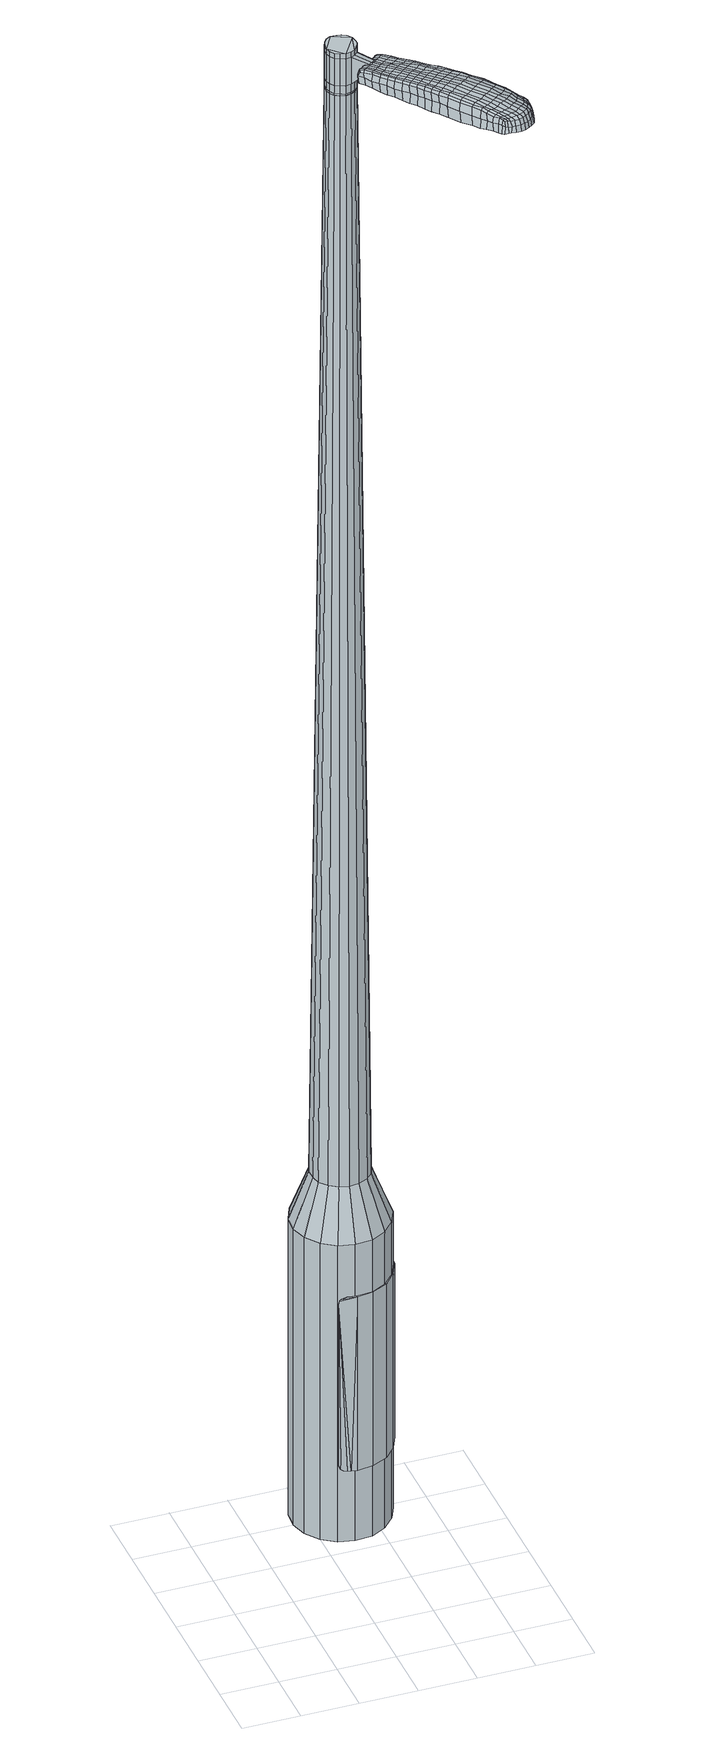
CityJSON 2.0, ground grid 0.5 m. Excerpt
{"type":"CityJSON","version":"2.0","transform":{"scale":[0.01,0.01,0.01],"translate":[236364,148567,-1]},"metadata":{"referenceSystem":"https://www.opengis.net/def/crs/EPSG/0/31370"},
"CityObjects":{
"object1":{"type":"GenericCityObject","attributes":{"cluster":157,"mean_distance_to_centroid":0.236,"new_centroid_x":236365.27,"new_centroid_y":148569.05,"mean_distance_to_camera":11.9,"H1":11.04,"H2":10.77,"Z_final":110.42,"cluster2":-1,"proj_x":236361.84,"proj_y":148571.6,"id_line":52937,"bearing_l":216.61,"distance":4.27,"orientation":"left","G_obj":306.61},"geometry":[{"type":"MultiSurface","lod":"2","boundaries":[[[0,1,2,3]],[[1,4,5,2]],[[4,6,7,5]],[[6,8,9,7]],[[8,10,11,9]],[[10,12,13,11]],[[12,14,15,13]],[[14,16,17,15]],[[16,18,19,17]],[[18,20,21,19]],[[20,22,23,21]],[[22,24,25,23]],[[24,26,27,25]],[[26,28,29,27]],[[28,30,31,29]],[[30,32,33,31]],[[32,34,35,33]],[[34,0,3,35]],[[36,37,38,39]],[[38,40,41,42]],[[41,43,42]],[[42,44,45,46]],[[45,47,46]],[[46,48,49,50]],[[49,51,50]],[[42,46,50,38]],[[50,52,39,38]],[[53,36,39]],[[2,5,7,35]],[[7,9,11,15]],[[11,13,15]],[[15,17,19,23]],[[19,21,23]],[[23,25,27,31]],[[27,29,31]],[[15,23,31,7]],[[31,33,35,7]],[[3,2,35]],[[1,0,54,55]],[[0,34,56,54]],[[34,32,57,56]],[[32,30,58,57]],[[30,28,59,58]],[[28,26,60,59]],[[26,24,61,60]],[[24,22,62,61]],[[22,20,63,62]],[[20,18,64,63]],[[18,16,65,64]],[[16,14,66,65]],[[14,12,67,66]],[[12,10,68,67]],[[10,8,69,68]],[[8,6,70,69]],[[6,4,71,70]],[[4,1,55,71]],[[55,54,72,73]],[[54,56,74,72]],[[56,57,75,74]],[[57,58,76,75]],[[58,59,77,76]],[[59,60,78,77]],[[60,61,79,78]],[[61,62,80,79]],[[62,63,81,80]],[[63,64,82,81]],[[64,65,83,82]],[[65,66,84,83]],[[66,67,85,84]],[[67,68,86,85]],[[68,69,87,86]],[[69,70,88,87]],[[70,71,89,88]],[[71,55,73,89]],[[90,91,92,93]],[[94,95,91,90]],[[96,97,95,94]],[[76,98,97,96]],[[99,100,98,76]],[[101,102,100,99]],[[79,103,102,101]],[[80,104,103,79]],[[105,106,104,80]],[[107,108,106,105]],[[83,109,108,107]],[[84,110,109,83]],[[85,111,110,84]],[[86,112,111,85]],[[113,114,112,86]],[[88,115,114,113]],[[116,117,115,88]],[[93,92,117,116]],[[118,119,120,121]],[[122,118,121,123]],[[124,122,123,125]],[[126,124,125,127]],[[128,126,127,129]],[[130,128,129,131]],[[132,130,131,133]],[[134,132,133,135]],[[136,134,135,137]],[[138,136,137,139]],[[140,138,139,141]],[[142,140,141,143]],[[144,142,143,145]],[[146,144,145,147]],[[148,146,147,149]],[[150,148,149,151]],[[73,72,90,93]],[[72,74,94,90]],[[74,75,96,94]],[[75,76,96]],[[77,99,76]],[[77,78,101,99]],[[78,79,101]],[[81,105,80]],[[81,82,107,105]],[[82,83,107]],[[87,113,86]],[[87,88,113]],[[89,116,88]],[[89,73,93,116]],[[152,153,92,91]],[[153,154,117,92]],[[154,115,117]],[[155,114,115]],[[155,112,114]],[[156,108,109]],[[156,157,106,108]],[[157,104,106]],[[158,102,103]],[[158,159,100,102]],[[159,98,100]],[[160,97,98]],[[160,161,95,97]],[[161,152,91,95]],[[39,52,150,162]],[[153,152,163,151]],[[53,39,162,119]],[[152,161,120,163]],[[36,53,119,118]],[[161,160,121,120]],[[37,36,118,122]],[[160,98,123,121]],[[38,37,122,124]],[[98,159,125,123]],[[40,38,124,126]],[[159,158,127,125]],[[41,40,126,128]],[[158,103,129,127]],[[43,41,128,130]],[[103,104,131,129]],[[42,43,130,132]],[[104,157,133,131]],[[44,42,132,134]],[[157,156,135,133]],[[45,44,134,136]],[[156,109,137,135]],[[47,45,136,138]],[[109,110,139,137]],[[46,47,138,140]],[[110,111,141,139]],[[48,46,140,142]],[[111,112,143,141]],[[49,48,142,144]],[[112,155,145,143]],[[51,49,144,146]],[[155,115,147,145]],[[50,51,146,148]],[[115,154,149,147]],[[52,50,148,150]],[[154,153,151,149]],[[150,151,164,165]],[[151,163,166,164]],[[163,120,167,166]],[[120,119,168,167]],[[119,162,169,168]],[[162,150,165,169]],[[170,171,172,173]],[[174,170,173,175]],[[170,174,176,177]],[[171,170,177,178]],[[179,180,181,182]],[[183,179,182,184]],[[179,183,185,186]],[[180,179,186,187]],[[188,189,190,191]],[[192,188,191,193]],[[188,192,194,195]],[[189,188,195,196]],[[197,198,199,200]],[[201,197,200,202]],[[197,201,203,204]],[[198,197,204,205]],[[206,207,208,209]],[[210,206,209,211]],[[206,210,212,213]],[[207,206,213,214]],[[215,216,217,218]],[[219,215,218,220]],[[215,219,221,222]],[[216,215,222,223]],[[224,225,226,227]],[[216,224,227,217]],[[224,216,223,228]],[[225,224,228,229]],[[230,231,232,233]],[[225,230,233,226]],[[230,225,229,234]],[[231,230,234,235]],[[236,174,175,237]],[[231,236,237,232]],[[236,231,235,238]],[[174,236,238,176]],[[239,240,241,242]],[[243,239,242,244]],[[239,243,245,246]],[[240,239,246,247]],[[248,249,250,251]],[[240,248,251,241]],[[248,240,247,252]],[[249,248,252,253]],[[254,255,256,257]],[[249,254,257,250]],[[254,249,253,258]],[[255,254,258,259]],[[260,261,262,263]],[[255,260,263,256]],[[260,255,259,264]],[[261,260,264,265]],[[266,171,178,267]],[[261,266,267,262]],[[266,261,265,268]],[[171,266,268,172]],[[269,270,271,272]],[[273,269,272,274]],[[269,273,275,276]],[[270,269,276,277]],[[278,279,280,281]],[[270,278,281,271]],[[278,270,277,282]],[[279,278,282,283]],[[284,285,286,287]],[[279,284,287,280]],[[284,279,283,288]],[[285,284,288,289]],[[290,183,184,291]],[[285,290,291,286]],[[290,285,289,292]],[[183,290,292,185]],[[293,294,295,296]],[[297,293,296,298]],[[293,297,299,300]],[[294,293,300,301]],[[302,303,304,305]],[[294,302,305,295]],[[302,294,301,306]],[[303,302,306,307]],[[308,309,310,311]],[[303,308,311,304]],[[308,303,307,312]],[[309,308,312,313]],[[314,315,316,317]],[[309,314,317,310]],[[314,309,313,318]],[[315,314,318,319]],[[320,180,187,321]],[[315,320,321,316]],[[320,315,319,322]],[[180,320,322,181]],[[323,209,208,324]],[[325,323,324,326]],[[323,325,327,328]],[[209,323,328,211]],[[329,325,326,330]],[[331,329,330,332]],[[329,331,333,334]],[[325,329,334,327]],[[335,331,332,336]],[[337,335,336,338]],[[335,337,339,340]],[[331,335,340,333]],[[341,337,338,342]],[[343,341,342,344]],[[341,343,345,346]],[[337,341,346,339]],[[347,343,344,348]],[[198,347,348,199]],[[347,198,205,349]],[[343,347,349,345]],[[350,351,196,195]],[[352,350,195,194]],[[350,352,353,354]],[[351,350,354,355]],[[356,357,355,354]],[[358,356,354,353]],[[356,358,359,360]],[[357,356,360,361]],[[362,363,361,360]],[[364,362,360,359]],[[362,364,365,366]],[[363,362,366,367]],[[368,369,367,366]],[[370,368,366,365]],[[368,370,203,201]],[[369,368,201,202]],[[371,372,373,374]],[[273,371,374,275]],[[371,273,274,375]],[[372,371,375,376]],[[377,192,193,378]],[[372,377,378,373]],[[377,372,376,379]],[[192,377,379,194]],[[380,381,382,383]],[[219,380,383,221]],[[380,219,220,384]],[[381,380,384,385]],[[386,387,388,389]],[[381,386,389,382]],[[386,381,385,390]],[[387,386,390,391]],[[392,189,196,393]],[[387,392,393,388]],[[392,387,391,394]],[[189,392,394,190]],[[395,396,397,398]],[[177,395,398,178]],[[395,177,176,399]],[[396,395,399,400]],[[401,402,403,404]],[[396,401,404,397]],[[401,396,400,405]],[[402,401,405,406]],[[407,200,199,408]],[[402,407,408,403]],[[407,402,406,409]],[[200,407,409,202]],[[410,411,412,413]],[[182,410,413,184]],[[410,182,181,414]],[[411,410,414,415]],[[416,204,203,417]],[[411,416,417,412]],[[416,411,415,418]],[[204,416,418,205]],[[419,420,421,422]],[[297,419,422,299]],[[419,297,298,423]],[[420,419,423,424]],[[425,210,211,426]],[[420,425,426,421]],[[425,420,424,427]],[[210,425,427,212]],[[428,429,430,431]],[[243,428,431,245]],[[428,243,244,432]],[[429,428,432,433]],[[434,435,436,437]],[[429,434,437,430]],[[434,429,433,438]],[[435,434,438,439]],[[440,207,214,441]],[[435,440,441,436]],[[440,435,439,442]],[[207,440,442,208]],[[443,444,433,432]],[[242,443,432,244]],[[443,242,241,445]],[[444,443,445,446]],[[447,448,439,438]],[[444,447,438,433]],[[447,444,446,449]],[[448,447,449,450]],[[451,324,208,442]],[[448,451,442,439]],[[451,448,450,452]],[[324,451,452,326]],[[453,454,455,456]],[[300,453,456,301]],[[453,300,299,422]],[[454,453,422,421]],[[457,328,327,458]],[[454,457,458,455]],[[457,454,421,426]],[[328,457,426,211]],[[459,460,446,445]],[[251,459,445,241]],[[459,251,250,461]],[[460,459,461,462]],[[463,464,450,449]],[[460,463,449,446]],[[463,460,462,465]],[[464,463,465,466]],[[467,330,326,452]],[[464,467,452,450]],[[467,464,466,468]],[[330,467,468,332]],[[469,470,471,472]],[[306,469,472,307]],[[469,306,301,456]],[[470,469,456,455]],[[473,334,333,474]],[[470,473,474,471]],[[473,470,455,458]],[[334,473,458,327]],[[475,476,462,461]],[[257,475,461,250]],[[475,257,256,477]],[[476,475,477,478]],[[479,480,466,465]],[[476,479,465,462]],[[479,476,478,481]],[[480,479,481,482]],[[483,336,332,468]],[[480,483,468,466]],[[483,480,482,484]],[[336,483,484,338]],[[485,486,487,488]],[[312,485,488,313]],[[485,312,307,472]],[[486,485,472,471]],[[489,340,339,490]],[[486,489,490,487]],[[489,486,471,474]],[[340,489,474,333]],[[491,492,478,477]],[[263,491,477,256]],[[491,263,262,493]],[[492,491,493,494]],[[495,496,482,481]],[[492,495,481,478]],[[495,492,494,497]],[[496,495,497,498]],[[499,342,338,484]],[[496,499,484,482]],[[499,496,498,500]],[[342,499,500,344]],[[501,502,503,504]],[[318,501,504,319]],[[501,318,313,488]],[[502,501,488,487]],[[505,346,345,506]],[[502,505,506,503]],[[505,502,487,490]],[[346,505,490,339]],[[507,508,494,493]],[[267,507,493,262]],[[507,267,178,398]],[[508,507,398,397]],[[509,510,498,497]],[[508,509,497,494]],[[509,508,397,404]],[[510,509,404,403]],[[511,348,344,500]],[[510,511,500,498]],[[511,510,403,408]],[[348,511,408,199]],[[512,513,415,414]],[[322,512,414,181]],[[512,322,319,504]],[[513,512,504,503]],[[514,349,205,418]],[[513,514,418,415]],[[514,513,503,506]],[[349,514,506,345]],[[515,516,376,375]],[[272,515,375,274]],[[515,272,271,517]],[[516,515,517,518]],[[519,352,194,379]],[[516,519,379,376]],[[519,516,518,520]],[[352,519,520,353]],[[521,522,523,524]],[[222,521,524,223]],[[521,222,221,383]],[[522,521,383,382]],[[525,526,527,528]],[[522,525,528,523]],[[525,522,382,389]],[[526,525,389,388]],[[529,351,355,530]],[[526,529,530,527]],[[529,526,388,393]],[[351,529,393,196]],[[531,532,518,517]],[[281,531,517,271]],[[531,281,280,533]],[[532,531,533,534]],[[535,358,353,520]],[[532,535,520,518]],[[535,532,534,536]],[[358,535,536,359]],[[537,538,539,540]],[[228,537,540,229]],[[537,228,223,524]],[[538,537,524,523]],[[541,542,543,544]],[[538,541,544,539]],[[541,538,523,528]],[[542,541,528,527]],[[545,357,361,546]],[[542,545,546,543]],[[545,542,527,530]],[[357,545,530,355]],[[547,548,534,533]],[[287,547,533,280]],[[547,287,286,549]],[[548,547,549,550]],[[551,364,359,536]],[[548,551,536,534]],[[551,548,550,552]],[[364,551,552,365]],[[553,554,555,556]],[[234,553,556,235]],[[553,234,229,540]],[[554,553,540,539]],[[557,558,559,560]],[[554,557,560,555]],[[557,554,539,544]],[[558,557,544,543]],[[561,363,367,562]],[[558,561,562,559]],[[561,558,543,546]],[[363,561,546,361]],[[563,564,550,549]],[[291,563,549,286]],[[563,291,184,413]],[[564,563,413,412]],[[565,370,365,552]],[[564,565,552,550]],[[565,564,412,417]],[[370,565,417,203]],[[566,567,400,399]],[[238,566,399,176]],[[566,238,235,556]],[[567,566,556,555]],[[568,569,406,405]],[[567,568,405,400]],[[568,567,555,560]],[[569,568,560,559]],[[570,369,202,409]],[[569,570,409,406]],[[570,569,559,562]],[[369,570,562,367]],[[571,572,573,574]],[[574,573,575,576]],[[577,575,573,578]],[[578,573,572,579]],[[580,581,582,583]],[[583,582,584,585]],[[586,584,582,587]],[[587,582,581,588]],[[589,590,591,592]],[[592,591,593,594]],[[595,593,591,596]],[[596,591,590,597]],[[598,599,600,601]],[[601,600,602,603]],[[604,602,600,605]],[[605,600,599,606]],[[607,608,609,610]],[[610,609,611,612]],[[613,611,609,614]],[[614,609,608,615]],[[616,617,618,619]],[[619,618,620,621]],[[622,620,618,623]],[[623,618,617,624]],[[625,626,627,628]],[[628,627,617,616]],[[624,617,627,629]],[[629,627,626,630]],[[631,632,633,634]],[[634,633,626,625]],[[630,626,633,635]],[[635,633,632,636]],[[576,575,637,638]],[[638,637,632,631]],[[636,632,637,639]],[[639,637,575,577]],[[640,641,642,643]],[[643,642,644,645]],[[646,644,642,647]],[[647,642,641,648]],[[649,650,651,652]],[[652,651,641,640]],[[648,641,651,653]],[[653,651,650,654]],[[655,656,657,658]],[[658,657,650,649]],[[654,650,657,659]],[[659,657,656,660]],[[661,662,663,664]],[[664,663,656,655]],[[660,656,663,665]],[[665,663,662,666]],[[579,572,667,668]],[[668,667,662,661]],[[666,662,667,669]],[[669,667,572,571]],[[670,671,672,673]],[[673,672,674,675]],[[676,674,672,677]],[[677,672,671,678]],[[679,680,681,682]],[[682,681,671,670]],[[678,671,681,683]],[[683,681,680,684]],[[685,686,687,688]],[[688,687,680,679]],[[684,680,687,689]],[[689,687,686,690]],[[585,584,691,692]],[[692,691,686,685]],[[690,686,691,693]],[[693,691,584,586]],[[694,695,696,697]],[[697,696,698,699]],[[700,698,696,701]],[[701,696,695,702]],[[703,704,705,706]],[[706,705,695,694]],[[702,695,705,707]],[[707,705,704,708]],[[709,710,711,712]],[[712,711,704,703]],[[708,704,711,713]],[[713,711,710,714]],[[715,716,717,718]],[[718,717,710,709]],[[714,710,717,719]],[[719,717,716,720]],[[588,581,721,722]],[[722,721,716,715]],[[720,716,721,723]],[[723,721,581,580]],[[607,610,724,725]],[[725,724,726,727]],[[728,726,724,168]],[[168,724,610,612]],[[727,726,729,730]],[[730,729,731,732]],[[733,731,729,734]],[[734,729,726,728]],[[732,731,735,736]],[[736,735,737,738]],[[739,737,735,740]],[[740,735,731,733]],[[738,737,741,742]],[[742,741,743,744]],[[745,743,741,746]],[[746,741,737,739]],[[744,743,747,748]],[[748,747,599,598]],[[606,599,747,749]],[[749,747,743,745]],[[597,750,751,596]],[[596,751,752,595]],[[753,752,751,754]],[[754,751,750,755]],[[755,756,757,754]],[[754,757,758,753]],[[759,758,757,760]],[[760,757,756,761]],[[761,762,763,760]],[[760,763,764,759]],[[765,764,763,766]],[[766,763,762,767]],[[767,768,769,766]],[[766,769,770,765]],[[604,770,769,602]],[[602,769,768,603]],[[771,772,773,774]],[[774,773,674,676]],[[675,674,773,775]],[[775,773,772,776]],[[594,593,777,778]],[[778,777,772,771]],[[776,772,777,779]],[[779,777,593,595]],[[780,781,782,783]],[[783,782,620,622]],[[621,620,782,784]],[[784,782,781,785]],[[786,787,788,789]],[[789,788,781,780]],[[785,781,788,790]],[[790,788,787,791]],[[597,590,792,793]],[[793,792,787,786]],[[791,787,792,794]],[[794,792,590,589]],[[795,796,797,798]],[[798,797,578,579]],[[577,578,797,799]],[[799,797,796,800]],[[801,802,803,804]],[[804,803,796,795]],[[800,796,803,805]],[[805,803,802,806]],[[598,601,807,808]],[[808,807,802,801]],[[806,802,807,809]],[[809,807,601,603]],[[810,811,812,813]],[[813,812,583,585]],[[580,583,812,814]],[[814,812,811,815]],[[604,605,816,817]],[[817,816,811,810]],[[815,811,816,818]],[[818,816,605,606]],[[819,820,821,822]],[[822,821,698,700]],[[699,698,821,823]],[[823,821,820,824]],[[612,611,825,826]],[[826,825,820,819]],[[824,820,825,827]],[[827,825,611,613]],[[828,829,830,831]],[[831,830,644,646]],[[645,644,830,832]],[[832,830,829,833]],[[834,835,836,837]],[[837,836,829,828]],[[833,829,836,838]],[[838,836,835,839]],[[615,608,840,841]],[[841,840,835,834]],[[839,835,840,842]],[[842,840,608,607]],[[833,843,832]],[[832,843,643,645]],[[640,643,843,844]],[[839,845,846,838]],[[838,846,843,833]],[[844,843,846,847]],[[847,846,845,848]],[[607,725,849,842]],[[842,849,845,839]],[[848,845,849,850]],[[850,849,725,727]],[[851,852,853,854]],[[854,853,701,702]],[[700,701,853,822]],[[822,853,852,819]],[[728,168,855,856]],[[856,855,852,851]],[[819,852,855,826]],[[826,855,168,612]],[[857,858,844]],[[844,858,652,640]],[[649,652,858,859]],[[859,858,857,860]],[[848,861,862,847]],[[847,862,857,844]],[[860,857,862,863]],[[863,862,861,864]],[[727,730,865,850]],[[850,865,861,848]],[[864,861,865,866]],[[866,865,730,732]],[[867,868,869]],[[869,868,707,708]],[[702,707,868,854]],[[854,868,867,851]],[[733,734,870,871]],[[871,870,867,869]],[[851,867,870,856]],[[856,870,734,728]],[[860,872,873,859]],[[859,873,658,649]],[[655,658,873,874]],[[874,873,872,875]],[[864,876,877,863]],[[863,877,872,860]],[[875,872,877,878]],[[878,877,876,879]],[[732,736,880,866]],[[866,880,876,864]],[[879,876,880,881]],[[881,880,736,738]],[[882,883,884,885]],[[885,884,713,714]],[[708,713,884,869]],[[884,883,869]],[[739,740,886,887]],[[887,886,883,882]],[[869,883,886,871]],[[871,886,740,733]],[[875,888,889,874]],[[874,889,664,655]],[[661,664,889,890]],[[890,889,888,891]],[[879,892,893,878]],[[878,893,888,875]],[[891,888,893,894]],[[894,893,892,895]],[[738,742,896,881]],[[881,896,892,879]],[[895,892,896,897]],[[897,896,742,744]],[[898,899,900,901]],[[901,900,719,720]],[[714,719,900,885]],[[885,900,899,882]],[[745,746,902,903]],[[903,902,899,898]],[[882,899,902,887]],[[887,902,746,739]],[[891,904,905,890]],[[890,905,668,661]],[[579,668,905,798]],[[798,905,904,795]],[[895,906,907,894]],[[894,907,904,891]],[[795,904,907,804]],[[804,907,906,801]],[[744,748,908,897]],[[897,908,906,895]],[[801,906,908,808]],[[808,908,748,598]],[[815,909,910,814]],[[814,910,723,580]],[[720,723,910,901]],[[901,910,909,898]],[[606,749,911,818]],[[818,911,909,815]],[[898,909,911,903]],[[903,911,749,745]],[[776,912,913,775]],[[775,913,673,675]],[[670,673,913,914]],[[914,913,912,915]],[[595,752,916,779]],[[779,916,912,776]],[[915,912,916,917]],[[917,916,752,753]],[[918,919,920,921]],[[921,920,623,624]],[[622,623,920,783]],[[783,920,919,780]],[[922,923,924,925]],[[925,924,919,918]],[[780,919,924,789]],[[789,924,923,786]],[[755,750,926,927]],[[927,926,923,922]],[[786,923,926,793]],[[793,926,750,597]],[[915,928,929,914]],[[914,929,682,670]],[[679,682,929,930]],[[930,929,928,931]],[[753,758,932,917]],[[917,932,928,915]],[[931,928,932,933]],[[933,932,758,759]],[[934,935,936,937]],[[937,936,629,630]],[[624,629,936,921]],[[921,936,935,918]],[[938,939,940,941]],[[941,940,935,934]],[[918,935,940,925]],[[925,940,939,922]],[[761,756,942,943]],[[943,942,939,938]],[[922,939,942,927]],[[927,942,756,755]],[[931,944,945,930]],[[930,945,688,679]],[[685,688,945,946]],[[946,945,944,947]],[[759,764,948,933]],[[933,948,944,931]],[[947,944,948,949]],[[949,948,764,765]],[[950,951,952,953]],[[953,952,635,636]],[[630,635,952,937]],[[937,952,951,934]],[[954,955,956,957]],[[957,956,951,950]],[[934,951,956,941]],[[941,956,955,938]],[[767,762,958,959]],[[959,958,955,954]],[[938,955,958,943]],[[943,958,762,761]],[[947,960,961,946]],[[946,961,692,685]],[[585,692,961,813]],[[813,961,960,810]],[[765,770,962,949]],[[949,962,960,947]],[[810,960,962,817]],[[817,962,770,604]],[[800,963,964,799]],[[799,964,639,577]],[[636,639,964,953]],[[953,964,963,950]],[[806,965,966,805]],[[805,966,963,800]],[[950,963,966,957]],[[957,966,965,954]],[[603,768,967,809]],[[809,967,965,806]],[[954,965,967,959]],[[959,967,768,767]],[[571,574,173,172]],[[574,576,175,173]],[[586,587,186,185]],[[587,588,187,186]],[[589,592,191,190]],[[592,594,193,191]],[[613,614,213,212]],[[614,615,214,213]],[[616,619,218,217]],[[619,621,220,218]],[[625,628,227,226]],[[628,616,217,227]],[[631,634,233,232]],[[634,625,226,233]],[[576,638,237,175]],[[638,631,232,237]],[[646,647,246,245]],[[647,648,247,246]],[[648,653,252,247]],[[653,654,253,252]],[[654,659,258,253]],[[659,660,259,258]],[[660,665,264,259]],[[665,666,265,264]],[[666,669,268,265]],[[669,571,172,268]],[[676,677,276,275]],[[677,678,277,276]],[[678,683,282,277]],[[683,684,283,282]],[[684,689,288,283]],[[689,690,289,288]],[[690,693,292,289]],[[693,586,185,292]],[[694,697,296,295]],[[697,699,298,296]],[[703,706,305,304]],[[706,694,295,305]],[[709,712,311,310]],[[712,703,304,311]],[[715,718,317,316]],[[718,709,310,317]],[[588,722,321,187]],[[722,715,316,321]],[[771,774,374,373]],[[774,676,275,374]],[[594,778,378,193]],[[778,771,373,378]],[[621,784,384,220]],[[784,785,385,384]],[[785,790,390,385]],[[790,791,391,390]],[[791,794,394,391]],[[794,589,190,394]],[[699,823,423,298]],[[823,824,424,423]],[[824,827,427,424]],[[827,613,212,427]],[[828,831,431,430]],[[831,646,245,431]],[[834,837,437,436]],[[837,828,430,437]],[[615,841,441,214]],[[841,834,436,441]],[[968,969,970,971]],[[972,973,971,970]],[[974,975,976,977]],[[978,979,980,981]],[[969,982,983,970]],[[984,972,970,983]],[[985,974,977,986]],[[987,988,979,978]],[[982,989,990,983]],[[990,991,984,983]],[[992,985,986,993]],[[994,988,987,995]],[[989,996,997,990]],[[997,998,991,990]],[[999,992,993,1000]],[[1001,994,995,1002]],[[1003,1004,1005,1006]],[[1007,1008,1004,1003]],[[1007,1009,1010,1008]],[[1009,1011,1012,1010]],[[1013,1014,1015,1016]],[[1017,1018,1014,1013]],[[1019,1018,1017]],[[1020,1021,1018,1019]],[[1016,1005,1004,1013]],[[1013,1004,1008,1017]],[[1008,1010,1019,1017]],[[1010,1012,1020,1019]],[[977,976,973,972]],[[986,977,972,984]],[[991,993,986,984]],[[998,1000,993,991]],[[978,981,975,974]],[[987,978,974,985]],[[995,987,985,992]],[[1002,995,992,999]],[[979,1003,1006,980]],[[988,1007,1003,979]],[[1009,1007,988,994]],[[1011,1009,994,1001]],[[1022,1023,1024,1025]],[[1024,1026,1027,1028]],[[1024,1028,1029,1030]],[[1024,1030,1025]],[[1031,1022,1025,1032]],[[1033,1032,1025,1034]],[[1035,1034,1025]],[[1036,1024,1023,1037]],[[1038,1036,1037,1039]],[[1040,1038,1039,1041]],[[1042,1040,1041,1043]],[[1044,1042,1043,1045]],[[1045,1046,1047,1048]],[[1045,1048,1049,1050]],[[1045,1050,1051,1052]],[[1051,1053,1054,1055]],[[1051,1055,1056,1057]],[[1051,1057,1052]],[[1045,1052,1044]],[[1058,1059,1023,1022]],[[1060,1061,1026,1024]],[[1062,1063,1035,1025]],[[1059,1064,1037,1023]],[[1065,1060,1024,1036]],[[1064,1066,1039,1037]],[[1067,1065,1036,1038]],[[1066,1068,1041,1039]],[[1069,1067,1038,1040]],[[1068,1070,1043,1041]],[[1071,1069,1040,1042]],[[1070,1072,1045,1043]],[[1073,1071,1042,1044]],[[1072,1074,1046,1045]],[[1075,1076,1053,1051]],[[1077,1073,1044,1052]],[[1047,1046,1074,1078]],[[1048,1047,1078,1079]],[[1049,1048,1079,1080]],[[1050,1049,1080,1081]],[[1051,1050,1081,1075]],[[1082,1058,1022,1031]],[[1083,1082,1031,1032]],[[1084,1083,1032,1033]],[[1085,1084,1033,1034]],[[1063,1085,1034,1035]],[[1027,1026,1061,1086]],[[1054,1053,1076,1087]],[[1028,1027,1086,1088]],[[1029,1028,1088,1089]],[[1030,1029,1089,1090]],[[1025,1030,1090,1062]],[[1055,1054,1087,1091]],[[1056,1055,1091,1092]],[[1057,1056,1092,1093]],[[1052,1057,1093,1077]]]}]}
},
"vertices":[
[154,171,384],[141,164,384],[141,164,96],[154,171,96],[126,163,384],[126,163,96],[112,166,384],[112,166,96],[100,174,384],[100,174,96],[91,186,384],[91,186,96],[87,200,384],[87,200,96],[88,215,384],[88,215,96],[94,228,384],[94,228,96],[104,239,384],[104,239,96],[117,245,384],[117,245,96],[131,247,384],[131,247,96],[146,244,384],[146,244,96],[158,236,384],[158,236,96],[167,224,384],[167,224,96],[171,210,384],[171,210,96],[170,195,384],[170,195,96],[164,182,384],[164,182,96],[142,202,1524],[142,206,1524],[141,211,1524],[137,194,1524],[138,215,1524],[134,217,1524],[125,218,1524],[130,218,1524],[121,216,1524],[118,212,1524],[116,203,1524],[116,208,1524],[117,199,1524],[120,195,1524],[128,191,1524],[124,193,1524],[133,192,1524],[140,197,1524],[144,185,429],[136,181,429],[150,191,429],[153,199,429],[154,208,429],[151,216,429],[146,223,429],[139,228,429],[130,230,429],[122,229,429],[114,225,429],[108,219,429],[104,211,429],[104,202,429],[106,194,429],[112,187,429],[119,182,429],[127,180,429],[137,194,1483],[133,192,1483],[140,197,1483],[142,202,1483],[142,206,1483],[141,211,1483],[138,215,1483],[134,217,1483],[130,218,1483],[125,218,1483],[121,216,1483],[118,212,1483],[116,208,1483],[116,203,1483],[117,199,1483],[120,195,1483],[124,193,1483],[128,191,1483],[137,195,1483],[137,195,1485],[133,193,1485],[133,193,1483],[140,198,1483],[140,198,1485],[141,202,1483],[141,202,1485],[142,206,1485],[140,211,1483],[140,211,1485],[138,214,1483],[138,214,1485],[134,217,1485],[130,218,1485],[125,217,1483],[125,217,1485],[121,215,1483],[121,215,1485],[118,212,1485],[116,208,1485],[116,203,1485],[117,199,1485],[120,196,1483],[120,196,1485],[124,193,1485],[128,192,1483],[128,192,1485],[142,202,1519],[140,197,1519],[140,197,1493],[142,202,1493],[142,206,1519],[142,206,1493],[141,211,1519],[141,211,1493],[138,215,1519],[138,215,1493],[134,217,1519],[134,217,1493],[130,218,1519],[130,218,1493],[125,218,1519],[125,218,1493],[121,216,1519],[121,216,1493],[118,212,1519],[118,212,1493],[116,208,1519],[116,208,1493],[116,203,1519],[116,203,1493],[117,199,1519],[117,199,1493],[120,195,1519],[120,195,1493],[124,193,1519],[124,193,1493],[128,191,1519],[128,191,1493],[133,192,1519],[133,192,1493],[137,194,1485],[133,192,1485],[128,191,1485],[120,195,1485],[121,216,1485],[125,218,1485],[138,215,1485],[141,211,1485],[142,202,1485],[140,197,1485],[137,194,1519],[137,194,1493],[145,177,1513],[145,177,1518],[148,179,1513],[151,181,1513],[151,181,1518],[148,179,1518],[177,108,1519],[173,114,1518],[172,112,1509],[176,106,1510],[181,101,1519],[181,99,1510],[182,103,1526],[177,110,1525],[173,116,1525],[208,131,1519],[203,136,1518],[201,136,1525],[206,131,1525],[213,124,1519],[211,124,1526],[215,124,1510],[210,131,1510],[205,136,1509],[237,61,1519],[234,59,1519],[235,59,1513],[238,61,1513],[240,65,1519],[241,64,1513],[239,66,1524],[236,63,1524],[233,61,1524],[193,121,1530],[189,127,1529],[186,125,1529],[190,119,1530],[199,114,1531],[196,111,1531],[202,116,1530],[196,123,1530],[192,129,1529],[145,186,1512],[143,184,1512],[143,183,1517],[145,184,1517],[147,187,1512],[148,186,1517],[148,187,1506],[145,185,1506],[143,183,1506],[213,61,1519],[211,64,1519],[210,62,1512],[212,60,1512],[215,60,1518],[214,58,1512],[215,61,1522],[214,62,1523],[212,65,1524],[207,67,1519],[204,71,1519],[203,70,1512],[207,66,1512],[208,68,1524],[204,73,1525],[200,76,1519],[195,82,1519],[195,80,1511],[199,74,1511],[201,77,1526],[196,84,1526],[188,91,1519],[188,89,1510],[189,93,1526],[136,170,1513],[140,163,1513],[141,165,1518],[136,171,1517],[133,175,1512],[134,174,1516],[133,173,1506],[136,168,1507],[140,162,1507],[144,157,1514],[148,151,1515],[149,152,1520],[145,158,1519],[144,155,1507],[148,149,1507],[152,144,1515],[156,138,1516],[157,140,1522],[153,146,1521],[152,143,1508],[156,136,1508],[161,132,1517],[165,126,1517],[165,128,1524],[161,134,1523],[160,130,1508],[164,124,1509],[169,120,1518],[169,122,1524],[168,118,1509],[242,82,1519],[240,85,1519],[239,84,1524],[241,81,1523],[243,80,1518],[242,80,1522],[245,80,1512],[244,82,1512],[242,85,1512],[238,89,1519],[235,94,1519],[234,94,1525],[237,89,1524],[240,89,1512],[237,94,1512],[232,99,1519],[227,105,1519],[225,105,1526],[230,99,1526],[233,99,1511],[229,105,1511],[220,115,1519],[218,114,1526],[222,114,1510],[160,188,1513],[165,182,1513],[167,182,1507],[162,188,1507],[156,192,1512],[158,192,1506],[156,191,1516],[159,187,1517],[164,182,1518],[170,176,1514],[175,170,1515],[177,170,1507],[172,176,1507],[169,176,1519],[173,170,1520],[180,165,1515],[185,159,1516],[186,159,1508],[181,164,1508],[178,164,1521],[183,159,1522],[189,153,1517],[194,148,1517],[196,147,1509],[191,153,1508],[188,153,1523],[192,147,1524],[199,142,1518],[201,142,1509],[197,142,1524],[149,180,1519],[147,179,1519],[153,174,1520],[151,173,1520],[155,176,1520],[151,182,1519],[158,168,1522],[155,167,1522],[162,162,1523],[160,161,1523],[165,164,1523],[160,170,1521],[166,156,1524],[164,155,1524],[171,150,1525],[169,149,1525],[174,152,1525],[169,158,1524],[175,144,1526],[173,143,1526],[180,139,1527],[177,137,1527],[183,141,1527],[178,146,1526],[184,133,1528],[182,131,1528],[187,135,1528],[235,65,1527],[232,63,1527],[237,68,1526],[235,72,1527],[232,69,1528],[229,67,1528],[228,74,1529],[225,72,1529],[231,77,1528],[227,83,1530],[224,80,1530],[221,78,1530],[219,86,1531],[216,83,1531],[222,88,1530],[217,96,1531],[214,93,1531],[211,91,1531],[206,103,1531],[203,101,1531],[209,106,1531],[244,77,1518],[243,74,1519],[244,74,1513],[245,77,1513],[242,78,1523],[242,75,1523],[242,69,1519],[243,69,1513],[241,71,1524],[217,59,1518],[220,58,1518],[219,59,1523],[217,60,1523],[217,57,1513],[219,57,1513],[223,57,1519],[227,57,1519],[226,58,1524],[223,59,1523],[223,56,1513],[227,56,1513],[231,58,1519],[230,59,1524],[231,57,1513],[178,111,1528],[180,112,1528],[176,118,1528],[174,117,1527],[183,104,1528],[185,105,1529],[182,113,1529],[185,115,1530],[181,121,1529],[178,119,1528],[187,106,1529],[190,108,1530],[188,117,1530],[183,123,1529],[193,110,1531],[204,130,1528],[203,128,1529],[208,121,1529],[210,123,1528],[200,135,1527],[198,134,1528],[200,126,1529],[205,119,1530],[195,132,1528],[154,193,1512],[153,191,1512],[153,190,1517],[155,191,1517],[156,192,1506],[154,191,1506],[150,189,1512],[151,188,1517],[151,189,1506],[133,177,1512],[134,178,1512],[134,177,1506],[133,176,1506],[134,176,1517],[135,177,1517],[136,179,1512],[138,181,1512],[138,180,1506],[136,178,1506],[137,178,1517],[139,180,1517],[140,182,1512],[141,181,1506],[141,181,1517],[137,172,1519],[139,173,1519],[141,166,1520],[143,167,1520],[140,174,1519],[142,176,1519],[145,168,1520],[147,170,1520],[145,177,1519],[149,171,1520],[158,187,1519],[156,186,1519],[161,180,1520],[163,181,1520],[154,184,1519],[158,178,1520],[146,159,1521],[147,160,1521],[150,153,1522],[151,154,1522],[149,162,1521],[151,163,1521],[153,156,1522],[155,157,1523],[153,165,1522],[158,159,1523],[167,175,1521],[166,174,1521],[170,168,1522],[172,170,1522],[163,172,1521],[168,166,1522],[154,147,1523],[155,148,1523],[158,141,1524],[160,142,1524],[157,150,1523],[160,151,1524],[162,143,1525],[164,145,1525],[162,153,1524],[166,147,1525],[177,164,1523],[175,163,1523],[180,157,1524],[181,158,1524],[172,160,1524],[177,155,1525],[162,135,1525],[164,136,1525],[166,129,1526],[168,130,1526],[166,137,1526],[168,139,1526],[170,131,1527],[172,133,1527],[171,141,1526],[175,135,1527],[186,152,1525],[184,151,1525],[189,145,1526],[191,147,1526],[181,149,1526],[186,143,1527],[170,123,1527],[172,124,1527],[174,125,1527],[177,127,1528],[179,129,1528],[195,141,1527],[194,140,1527],[190,137,1528],[241,80,1525],[240,77,1525],[239,83,1526],[238,80,1526],[239,73,1526],[237,76,1527],[215,62,1525],[218,61,1525],[215,64,1526],[213,65,1525],[221,61,1525],[225,61,1526],[222,64,1527],[219,64,1526],[228,61,1526],[226,65,1527],[236,87,1526],[235,85,1527],[233,92,1527],[232,90,1528],[233,81,1528],[230,86,1529],[210,68,1526],[212,68,1527],[208,73,1528],[206,73,1527],[215,68,1527],[218,69,1528],[214,74,1529],[211,73,1528],[222,70,1528],[217,76,1530],[229,98,1528],[228,95,1529],[224,104,1528],[223,102,1529],[226,92,1529],[220,99,1530],[202,78,1528],[204,78,1528],[199,85,1529],[197,84,1528],[207,79,1529],[210,80,1530],[205,87,1530],[202,86,1530],[213,82,1530],[208,89,1531],[217,114,1529],[216,112,1529],[213,109,1530],[190,94,1528],[192,95,1529],[195,96,1530],[197,97,1530],[200,99,1531],[174,113,1509],[174,115,1518],[178,109,1518],[178,107,1509],[183,102,1519],[183,100,1510],[184,104,1525],[179,111,1525],[175,117,1525],[200,135,1525],[202,135,1518],[206,129,1518],[204,129,1525],[211,123,1519],[210,123,1525],[213,123,1510],[208,129,1509],[204,135,1509],[234,60,1513],[233,61,1519],[236,63,1519],[236,62,1513],[238,66,1519],[239,65,1513],[237,67,1524],[235,64,1524],[232,62,1524],[186,124,1528],[189,126,1528],[193,121,1529],[191,119,1529],[199,113,1529],[196,111,1529],[201,116,1529],[196,123,1529],[192,128,1528],[145,181,1516],[144,182,1512],[146,184,1512],[147,183,1516],[149,185,1512],[149,185,1516],[149,185,1506],[147,183,1506],[144,181,1506],[212,63,1512],[212,65,1519],[214,63,1518],[214,61,1512],[216,61,1518],[215,60,1512],[216,62,1522],[215,64,1523],[213,66,1523],[205,71,1512],[205,73,1519],[209,69,1519],[208,67,1512],[210,70,1524],[206,74,1525],[196,82,1511],[197,83,1519],[201,77,1519],[201,75,1511],[202,79,1525],[197,85,1526],[190,93,1519],[189,91,1510],[191,94,1526],[142,166,1518],[142,164,1513],[138,171,1513],[138,172,1517],[135,175,1512],[136,175,1515],[135,174,1506],[137,169,1506],[141,163,1507],[151,153,1520],[150,152,1514],[146,158,1514],[146,159,1519],[146,156,1507],[150,150,1507],[159,141,1522],[158,139,1516],[154,145,1515],[155,147,1521],[154,144,1508],[158,137,1508],[167,129,1523],[166,127,1517],[162,133,1516],[163,135,1522],[162,131,1508],[166,125,1508],[170,121,1517],[171,123,1524],[170,119,1509],[238,84,1523],[239,84,1519],[240,81,1518],[239,81,1523],[241,79,1518],[240,79,1522],[243,79,1512],[242,81,1512],[240,84,1512],[232,93,1525],[233,93,1519],[236,88,1519],[235,88,1524],[238,88,1512],[235,93,1512],[224,104,1526],[225,104,1519],[230,98,1519],[228,98,1525],[232,98,1511],[227,104,1511],[219,113,1519],[217,113,1526],[221,113,1510],[165,180,1507],[164,180,1513],[159,186,1513],[160,186,1506],[156,190,1512],[157,190,1506],[155,189,1515],[158,186,1517],[163,180,1518],[175,169,1507],[173,169,1514],[169,175,1514],[170,175,1507],[167,175,1519],[172,169,1520],[185,157,1508],[183,158,1516],[178,163,1515],[180,163,1508],[177,163,1521],[181,157,1522],[194,146,1508],[192,146,1517],[188,152,1516],[190,152,1508],[186,152,1522],[191,146,1523],[197,141,1517],[199,140,1509],[195,140,1524],[149,179,1518],[147,178,1518],[153,174,1519],[151,172,1519],[156,175,1519],[158,168,1520],[156,166,1520],[162,162,1521],[160,160,1521],[165,164,1521],[160,169,1520],[167,156,1523],[165,154,1523],[171,150,1524],[169,148,1524],[174,152,1524],[169,158,1523],[176,144,1525],[173,142,1525],[180,138,1526],[178,136,1526],[183,140,1526],[178,146,1525],[184,132,1527],[182,130,1527],[187,134,1527],[231,64,1526],[234,66,1526],[236,69,1525],[234,72,1526],[231,69,1526],[229,67,1526],[225,72,1528],[228,74,1528],[230,77,1527],[226,83,1528],[223,80,1529],[221,78,1529],[216,84,1530],[219,86,1530],[222,88,1529],[217,95,1530],[214,93,1530],[211,91,1530],[204,101,1530],[206,103,1530],[209,105,1530],[242,75,1513],[241,75,1518],[241,77,1518],[243,78,1512],[240,78,1523],[240,76,1523],[240,70,1519],[241,70,1513],[239,71,1523],[220,61,1523],[220,60,1518],[218,61,1518],[217,62,1523],[217,59,1512],[220,59,1512],[226,60,1523],[227,59,1519],[223,59,1519],[223,61,1523],[223,58,1513],[227,58,1513],[230,60,1519],[229,61,1524],[231,59,1513],[177,118,1527],[181,112,1527],[180,111,1527],[176,117,1526],[184,104,1527],[186,105,1528],[181,121,1528],[186,115,1528],[183,113,1528],[179,119,1527],[188,106,1528],[191,108,1529],[188,117,1529],[184,123,1528],[193,110,1529],[208,121,1528],[202,128,1527],[203,129,1527],[209,122,1527],[199,134,1526],[198,133,1527],[199,125,1528],[205,118,1528],[195,131,1527],[154,189,1516],[154,190,1512],[155,190,1512],[155,189,1516],[156,190,1506],[155,189,1506],[151,188,1512],[152,187,1516],[152,187,1506],[136,175,1506],[136,176,1512],[135,176,1512],[135,175,1506],[136,175,1516],[137,176,1516],[140,178,1506],[140,179,1512],[138,177,1512],[138,176,1506],[138,177,1516],[140,178,1516],[142,181,1512],[142,180,1506],[142,180,1516],[139,172,1518],[143,166,1519],[143,175,1518],[141,173,1518],[145,168,1519],[147,169,1519],[145,176,1518],[149,171,1519],[161,179,1519],[157,185,1518],[158,186,1518],[162,180,1519],[154,183,1518],[159,178,1519],[148,160,1520],[147,160,1520],[151,154,1521],[152,154,1521],[152,163,1520],[149,161,1520],[154,155,1521],[156,157,1521],[154,165,1520],[158,159,1521],[166,174,1520],[167,174,1520],[171,168,1521],[163,172,1520],[168,166,1521],[156,148,1522],[155,147,1522],[159,141,1523],[160,142,1523],[160,151,1522],[158,149,1522],[162,143,1523],[164,145,1524],[162,153,1523],[167,147,1524],[180,156,1523],[175,162,1522],[176,163,1522],[181,157,1523],[172,160,1522],[177,154,1523],[164,136,1524],[163,135,1524],[168,129,1525],[168,130,1525],[169,139,1525],[166,137,1524],[171,131,1525],[173,133,1526],[171,141,1525],[175,135,1526],[189,145,1525],[184,150,1524],[185,151,1524],[190,146,1525],[181,148,1524],[186,142,1525],[173,124,1526],[172,123,1526],[177,127,1527],[175,125,1526],[180,129,1527],[193,139,1526],[195,140,1526],[190,137,1526],[239,77,1524],[239,80,1524],[237,83,1525],[237,80,1525],[238,73,1525],[236,76,1525],[216,65,1525],[218,63,1524],[216,64,1524],[214,66,1525],[222,65,1526],[225,62,1525],[221,62,1524],[219,65,1525],[228,63,1525],[225,66,1526],[234,85,1526],[235,87,1526],[231,92,1526],[231,90,1527],[233,81,1526],[229,86,1527],[208,74,1527],[212,69,1526],[211,70,1526],[207,74,1526],[214,75,1528],[219,70,1527],[215,69,1526],[211,74,1527],[222,71,1527],[218,76,1528],[227,95,1527],[228,97,1527],[223,103,1527],[222,102,1528],[225,92,1528],[220,99,1529],[200,85,1528],[204,79,1527],[203,79,1527],[198,85,1527],[205,88,1529],[210,81,1529],[207,80,1528],[202,86,1528],[213,82,1529],[208,89,1530],[215,111,1528],[216,113,1528],[212,109,1529],[193,95,1528],[191,95,1528],[198,98,1529],[195,96,1529],[201,99,1530],[135,174,1508],[140,178,1508],[158,151,1509],[152,147,1509],[171,134,1510],[164,128,1510],[194,101,1512],[186,96,1512],[176,110,1511],[183,116,1511],[205,87,1513],[213,76,1514],[206,71,1514],[197,81,1513],[145,182,1508],[165,156,1509],[178,139,1510],[201,107,1512],[191,121,1511],[212,92,1513],[220,82,1514],[151,186,1508],[171,161,1509],[185,144,1510],[209,113,1512],[198,127,1511],[227,87,1514],[220,98,1513],[156,190,1508],[177,165,1509],[191,149,1510],[216,118,1512],[205,133,1511],[234,92,1514],[227,104,1513],[221,66,1514],[225,63,1514],[220,59,1514],[215,61,1514],[228,71,1514],[231,67,1514],[235,76,1514],[237,71,1514],[242,81,1514],[242,76,1514],[230,61,1515],[235,60,1515],[234,60,1515],[227,58,1515],[234,63,1515],[236,61,1515],[237,66,1515],[241,69,1515],[237,62,1515],[171,213,334],[172,209,334],[172,209,165],[169,223,171],[171,213,165],[170,216,165],[170,219,166],[169,221,167],[169,222,169],[170,216,334],[170,219,333],[169,221,332],[169,222,331],[169,223,328],[171,194,165],[171,194,334],[165,181,165],[165,181,334],[155,170,165],[155,170,334],[141,163,165],[141,163,334],[127,161,165],[127,161,334],[122,162,334],[119,163,334],[116,163,333],[114,164,332],[113,164,331],[112,164,328],[122,162,165],[112,164,171],[113,164,169],[114,164,167],[116,163,166],[119,163,165],[169,212,334],[170,208,334],[170,208,165],[169,212,165],[166,222,171],[166,222,328],[169,195,334],[169,195,165],[163,182,334],[163,182,165],[153,172,334],[153,172,165],[141,166,334],[141,166,165],[127,164,334],[127,164,165],[123,165,334],[113,167,328],[113,167,171],[123,165,165],[120,165,334],[117,166,333],[115,167,332],[114,167,331],[168,216,334],[167,218,333],[166,220,332],[166,221,331],[168,216,165],[114,167,169],[167,218,166],[166,220,167],[166,221,169],[115,167,167],[117,166,166],[120,165,165]
]}
